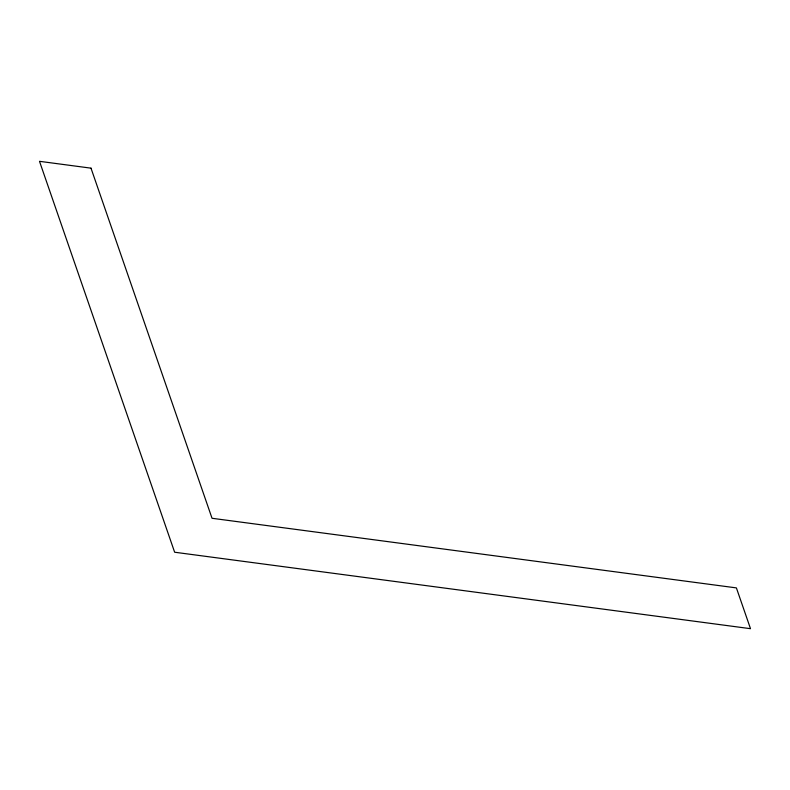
<?xml version="1.0" encoding="UTF-8"?>
<svg xmlns="http://www.w3.org/2000/svg" width="790" height="790" viewBox="0 0 790 790"><rect width="100%" height="100%" fill="white"/><g stroke="black" fill="none" stroke-linecap="round" stroke-linejoin="round"><path stroke-width="1.19" d="M90.998 168.161L39.5 161.318L174.639 552.23L750.5 628.682L736.399 587.898L212.036 518.28L90.998 168.161"/></g></svg>
